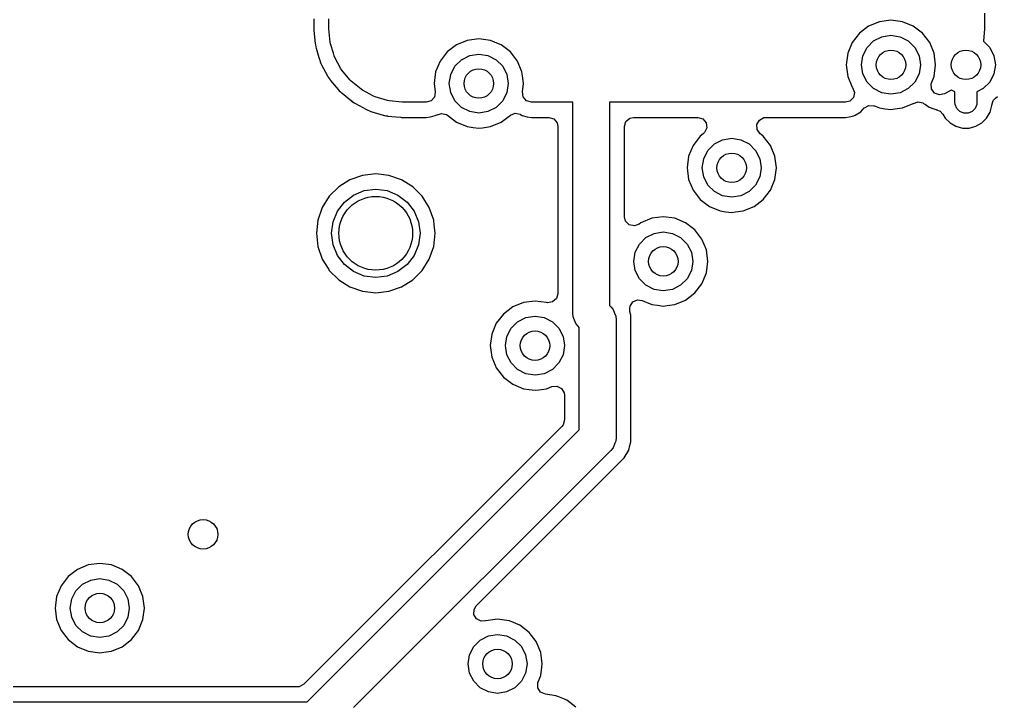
# Model space of a CAD drawing. Extents: x 116 to 183, y -110.2 to -37.6.
# Drawn here: x 132.71 to 145.96, y -70.91 to -61.62 of the extents above; entities that cross this region are included whole.
import ezdxf

# ---------------------------------------------------------------- set-up
doc = ezdxf.new("R2010")
doc.units = 0
doc.layers.add('BLACK', color=7, linetype='CONTINUOUS')

msp = doc.modelspace()

# ---------------------------------------------------------------- linework, layer by layer
at = {"layer": 'BLACK', "linetype": 'CONTINUOUS'}
for p, q in [((145.796, -59.426092), (145.796, -61.731907)), ((136.7005, -61.606968), (136.7005, -61.731907)), ((136.906, -61.731907), (136.906, -61.606968)), ((144.22316, -61.705463), (144.097718, -61.801718)), ((144.369237, -61.644956), (144.22316, -61.705463)), ((144.369239, -61.644955), (144.369237, -61.644956)), ((144.525999, -61.624318), (144.369239, -61.644955)), ((144.526001, -61.624318), (144.525999, -61.624318)), ((144.68276, -61.644955), (144.526001, -61.624318)), ((144.682762, -61.644956), (144.68276, -61.644955)), ((144.828841, -61.705464), (144.682762, -61.644956)), ((144.954282, -61.801718), (144.828841, -61.705464)), ((136.7005, -61.731907), (136.700747, -61.741989)), ((136.700747, -61.741989), (136.700748, -61.742001)), ((136.700748, -61.742001), (136.701344, -61.754158)), ((136.701344, -61.754158), (136.702085, -61.764188)), ((136.702085, -61.764188), (136.719506, -61.941069)), ((136.906597, -61.744061), (136.906, -61.731907)), ((136.924018, -61.920941), (136.906597, -61.744061)), ((144.097718, -61.801718), (144.001463, -61.92716)), ((144.290886, -61.906393), (144.402393, -61.849577)), ((144.402393, -61.849577), (144.526, -61.83)), ((144.526, -61.83), (144.649607, -61.849577)), ((144.649607, -61.849577), (144.761114, -61.906393)), ((145.050536, -61.927159), (144.954282, -61.801718)), ((145.795403, -61.744061), (145.779207, -61.908486)), ((145.796, -61.731907), (145.795403, -61.744061)), ((136.719506, -61.941069), (136.719509, -61.941095)), ((136.719509, -61.941095), (136.722462, -61.961008)), ((136.722462, -61.961008), (136.722464, -61.961018)), ((136.722464, -61.961018), (136.727211, -61.984882)), ((136.928757, -61.944769), (136.924018, -61.920941)), ((136.967728, -62.073239), (136.928757, -61.944769)), ((138.63516, -61.959463), (138.509718, -62.055718)), ((138.781237, -61.898956), (138.63516, -61.959463)), ((138.781239, -61.898955), (138.781237, -61.898956)), ((138.937999, -61.878318), (138.781239, -61.898955)), ((138.938001, -61.878318), (138.937999, -61.878318)), ((139.09476, -61.898955), (138.938001, -61.878318)), ((139.094762, -61.898956), (139.09476, -61.898955)), ((139.205364, -61.944769), (139.094762, -61.898956)), ((139.240841, -61.959464), (139.205364, -61.944769)), ((139.366282, -62.055718), (139.240841, -61.959464)), ((144.001463, -61.92716), (143.940956, -62.073237)), ((144.202393, -61.994886), (144.290886, -61.906393)), ((144.761114, -61.906393), (144.849607, -61.994886)), ((145.111044, -62.073238), (145.050536, -61.927159)), ((145.779207, -61.908486), (145.865607, -61.994886)), ((136.727211, -61.984882), (136.732103, -62.004415)), ((136.732103, -62.004415), (136.771076, -62.13289)), ((136.978575, -62.108998), (136.967728, -62.073239)), ((136.987877, -62.131453), (136.978575, -62.108998)), ((138.509718, -62.055718), (138.413463, -62.18116)), ((138.702886, -62.160393), (138.814393, -62.103577)), ((138.814393, -62.103577), (138.938, -62.084)), ((138.938, -62.084), (139.061607, -62.103577)), ((139.061607, -62.103577), (139.173114, -62.160393)), ((139.462536, -62.181159), (139.366282, -62.055718)), ((143.940955, -62.073239), (143.920318, -62.229998)), ((143.940956, -62.073237), (143.940955, -62.073239)), ((144.126, -62.23), (144.145577, -62.106393)), ((144.145577, -62.106393), (144.202393, -61.994886)), ((144.849607, -61.994886), (144.906423, -62.106393)), ((144.906423, -62.106393), (144.926, -62.23)), ((145.131682, -62.23), (145.111044, -62.073238)), ((145.865607, -61.994886), (145.922423, -62.106393)), ((145.922423, -62.106393), (145.942, -62.23)), ((136.771076, -62.13289), (136.771076, -62.132891)), ((136.771076, -62.132891), (136.781928, -62.168666)), ((136.781928, -62.168666), (136.788715, -62.187633)), ((136.788715, -62.187633), (136.798022, -62.210101)), ((136.798022, -62.210101), (136.806638, -62.228317)), ((136.806638, -62.228317), (136.80665, -62.22834)), ((136.80665, -62.22834), (136.887526, -62.37965)), ((137.068772, -62.282798), (136.987877, -62.131453)), ((138.413463, -62.18116), (138.352956, -62.327237)), ((138.614393, -62.248886), (138.702886, -62.160393)), ((139.173114, -62.160393), (139.261607, -62.248886)), ((139.523044, -62.327238), (139.462536, -62.181159)), ((143.920318, -62.229998), (143.920318, -62.230001)), ((143.920318, -62.230001), (143.940955, -62.38676)), ((144.145577, -62.353607), (144.126, -62.23)), ((144.926, -62.23), (144.906423, -62.353607)), ((145.111044, -62.386762), (145.131682, -62.23)), ((145.942, -62.23), (145.922423, -62.353607)), ((136.887526, -62.37965), (136.887542, -62.379677)), ((136.887542, -62.379677), (136.897908, -62.396972)), ((137.082277, -62.30301), (137.068772, -62.282798)), ((137.191145, -62.435666), (137.082277, -62.30301)), ((138.352955, -62.327239), (138.332318, -62.483998)), ((138.352956, -62.327237), (138.352955, -62.327239)), ((138.538, -62.484), (138.557577, -62.360393)), ((138.557577, -62.360393), (138.614393, -62.248886)), ((139.261607, -62.248886), (139.318423, -62.360393)), ((139.318423, -62.360393), (139.338, -62.484)), ((139.529923, -62.379492), (139.523044, -62.327238)), ((139.543682, -62.483998), (139.529923, -62.379492)), ((144.202393, -62.465114), (144.145577, -62.353607)), ((144.906423, -62.353607), (144.849607, -62.465114)), ((145.922423, -62.353607), (145.865607, -62.465114)), ((136.897908, -62.396972), (136.911388, -62.417148)), ((136.911388, -62.417148), (136.911423, -62.417197)), ((136.911423, -62.417197), (136.923411, -62.433363)), ((136.923411, -62.433363), (136.923418, -62.433372)), ((136.923418, -62.433372), (136.923423, -62.433378)), ((136.923423, -62.433378), (136.929694, -62.441019)), ((136.929694, -62.441019), (137.005048, -62.532839)), ((137.208333, -62.452854), (137.191145, -62.435666)), ((137.340989, -62.561722), (137.208333, -62.452854)), ((138.332318, -62.483998), (138.332318, -62.484001)), ((138.332318, -62.484001), (138.347302, -62.597815)), ((138.557577, -62.607607), (138.538, -62.484)), ((139.338, -62.484), (139.318423, -62.607607)), ((139.528698, -62.597815), (139.543682, -62.484001)), ((139.543682, -62.484001), (139.543682, -62.483998)), ((143.940955, -62.38676), (143.940956, -62.386762)), ((143.940956, -62.386762), (144.001463, -62.53284)), ((144.290886, -62.553607), (144.202393, -62.465114)), ((144.849607, -62.465114), (144.761114, -62.553607)), ((145.071703, -62.486384), (145.078062, -62.466386)), ((145.076065, -62.556118), (145.071703, -62.486384)), ((145.078062, -62.466386), (145.111044, -62.386762)), ((145.865607, -62.465114), (145.777114, -62.553607)), ((137.005048, -62.532839), (137.032291, -62.566034)), ((137.032291, -62.566034), (137.045835, -62.580976)), ((137.045835, -62.580976), (137.063023, -62.598164)), ((137.063023, -62.598164), (137.077965, -62.611708)), ((137.077965, -62.611708), (137.077979, -62.61172)), ((137.077979, -62.61172), (137.077983, -62.611723)), ((137.077983, -62.611723), (137.083586, -62.616321)), ((137.083586, -62.616321), (137.210621, -62.720576)), ((137.361201, -62.575227), (137.340989, -62.561722)), ((137.512543, -62.656121), (137.361201, -62.575227)), ((138.347302, -62.597815), (138.336536, -62.66685)), ((138.614393, -62.719114), (138.557577, -62.607607)), ((139.318423, -62.607607), (139.261607, -62.719114)), ((139.538843, -62.665511), (139.528698, -62.597815)), ((144.001463, -62.53284), (144.001464, -62.532841)), ((144.001464, -62.532841), (144.005816, -62.538513)), ((144.005816, -62.538513), (144.031011, -62.603681)), ((144.031011, -62.603681), (144.016973, -62.672126)), ((144.402393, -62.610423), (144.290886, -62.553607)), ((144.526, -62.63), (144.402393, -62.610423)), ((144.649607, -62.610423), (144.526, -62.63)), ((144.761114, -62.553607), (144.649607, -62.610423)), ((145.117435, -62.612423), (145.076065, -62.556118)), ((145.182679, -62.637423), (145.117435, -62.612423)), ((145.251082, -62.623181), (145.182679, -62.637423)), ((145.340798, -62.575227), (145.251082, -62.623181)), ((145.344483, -62.572764), (145.340798, -62.575227)), ((145.392, -62.596975), (145.344483, -62.572764)), ((145.392, -62.738), (145.392, -62.596975)), ((145.777114, -62.553607), (145.692, -62.596975)), ((145.692, -62.596975), (145.692, -62.738)), ((137.210621, -62.720576), (137.210628, -62.720581)), ((137.210628, -62.720581), (137.210635, -62.720587)), ((137.210635, -62.720587), (137.223345, -62.730012)), ((137.223345, -62.730012), (137.226821, -62.73259)), ((137.226821, -62.73259), (137.226829, -62.732595)), ((137.226829, -62.732595), (137.226841, -62.732604)), ((137.226841, -62.732604), (137.229082, -62.734101)), ((137.229082, -62.734101), (137.247033, -62.746095)), ((137.247033, -62.746095), (137.264329, -62.756462)), ((137.264329, -62.756462), (137.264335, -62.756465)), ((137.264335, -62.756465), (137.264366, -62.756482)), ((137.264366, -62.756482), (137.415659, -62.83735)), ((137.535001, -62.665424), (137.512543, -62.656121)), ((137.699224, -62.71524), (137.535001, -62.665424)), ((137.723065, -62.719982), (137.699224, -62.71524)), ((137.899939, -62.737403), (137.723065, -62.719982)), ((137.912093, -62.738), (137.899939, -62.737403)), ((138.224363, -62.738), (137.912093, -62.738)), ((138.290156, -62.719106), (138.224363, -62.738)), ((138.336536, -62.66685), (138.290156, -62.719106)), ((138.702886, -62.807607), (138.614393, -62.719114)), ((139.261607, -62.719114), (139.173114, -62.807607)), ((139.584598, -62.718315), (139.538843, -62.665511)), ((139.651637, -62.738), (139.584598, -62.718315)), ((140.212, -62.738), (139.651637, -62.738)), ((140.212, -65.599918), (140.212, -62.738)), ((143.907441, -62.738), (140.712, -62.738)), ((140.712, -62.738), (140.712, -65.496364)), ((143.96816, -62.722117), (143.907441, -62.738)), ((144.016973, -62.672126), (143.96816, -62.722117)), ((144.682762, -62.815044), (144.828841, -62.754536)), ((144.828841, -62.754536), (144.828845, -62.754532)), ((144.828845, -62.754532), (144.835876, -62.750474)), ((144.835876, -62.750474), (144.837407, -62.753125)), ((144.837407, -62.753125), (144.888986, -62.733161)), ((144.888986, -62.733161), (144.957437, -62.747172)), ((144.957437, -62.747172), (144.968376, -62.753712)), ((144.968376, -62.753712), (144.993009, -62.770217)), ((144.993009, -62.770217), (145.043905, -62.804318)), ((145.394882, -62.767264), (145.392, -62.738)), ((145.41728, -62.821336), (145.394882, -62.767264)), ((145.689118, -62.767264), (145.66672, -62.821336)), ((145.692, -62.738), (145.689118, -62.767264)), ((145.8925, -62.779115), (145.912185, -62.712076)), ((145.912185, -62.712076), (145.941011, -62.680742)), ((145.941011, -62.680742), (145.970282, -62.658282)), ((137.415659, -62.83735), (137.415668, -62.837355)), ((137.415668, -62.837355), (137.433882, -62.845969)), ((137.433882, -62.845969), (137.433897, -62.845976)), ((137.433897, -62.845976), (137.456355, -62.855279)), ((137.456355, -62.855279), (137.475348, -62.862075)), ((137.475348, -62.862075), (137.639571, -62.911891)), ((138.346878, -62.916623), (138.369443, -62.908695)), ((138.369443, -62.908695), (138.36945, -62.908689)), ((138.36945, -62.908689), (138.377231, -62.904648)), ((138.377231, -62.904648), (138.378548, -62.907183)), ((138.378548, -62.907183), (138.4309, -62.888956)), ((138.4309, -62.888956), (138.498831, -62.905303)), ((138.498831, -62.905303), (138.512506, -62.914421)), ((138.814393, -62.864423), (138.702886, -62.807607)), ((138.938, -62.884), (138.814393, -62.864423)), ((139.061607, -62.864423), (138.938, -62.884)), ((139.173114, -62.807607), (139.061607, -62.864423)), ((139.36673, -62.911937), (139.431899, -62.886743)), ((139.431899, -62.886743), (139.500344, -62.900781)), ((139.500344, -62.900781), (139.502694, -62.902062)), ((139.502694, -62.902062), (139.5267, -62.91549)), ((144.03834, -62.915262), (144.115192, -62.865685)), ((144.115192, -62.865685), (144.164005, -62.815694)), ((144.164005, -62.815694), (144.164018, -62.815678)), ((144.164018, -62.815678), (144.164924, -62.814751)), ((144.164924, -62.814751), (144.225843, -62.780537)), ((144.225843, -62.780537), (144.295589, -62.784689)), ((144.295589, -62.784689), (144.301081, -62.786812)), ((144.301081, -62.786812), (144.369238, -62.815044)), ((144.369238, -62.815044), (144.447619, -62.825363)), ((144.447619, -62.825363), (144.525999, -62.835682)), ((144.525999, -62.835682), (144.526, -62.835682)), ((144.526, -62.835682), (144.526001, -62.835682)), ((144.526001, -62.835682), (144.578254, -62.828802)), ((144.578254, -62.828802), (144.682762, -62.815044)), ((145.043905, -62.804318), (145.109149, -62.829318)), ((145.109149, -62.829318), (145.109157, -62.82932)), ((145.109157, -62.82932), (145.109161, -62.829322)), ((145.109161, -62.829322), (145.133124, -62.836859)), ((145.133124, -62.836859), (145.133125, -62.836859)), ((145.133125, -62.836859), (145.133128, -62.83686)), ((145.133128, -62.83686), (145.13313, -62.83686)), ((145.13313, -62.83686), (145.141883, -62.83829)), ((145.141883, -62.83829), (145.141303, -62.84184)), ((145.141303, -62.84184), (145.191583, -62.857601)), ((145.191583, -62.857601), (145.230046, -62.89868)), ((145.230046, -62.89868), (145.261531, -62.953212)), ((145.458664, -62.86272), (145.41728, -62.821336)), ((145.512736, -62.885118), (145.458664, -62.86272)), ((145.571264, -62.885118), (145.512736, -62.885118)), ((145.625336, -62.86272), (145.571264, -62.885118)), ((145.66672, -62.821336), (145.625336, -62.86272)), ((145.822469, -62.953212), (145.868614, -62.873288)), ((145.868614, -62.873288), (145.8925, -62.784144)), ((145.8925, -62.784144), (145.8925, -62.779115)), ((137.639571, -62.911891), (137.639596, -62.911897)), ((137.639596, -62.911897), (137.639597, -62.911898)), ((137.639597, -62.911898), (137.647311, -62.91383)), ((137.647311, -62.91383), (137.659135, -62.916792)), ((137.659135, -62.916792), (137.682976, -62.921534)), ((137.682976, -62.921534), (137.698368, -62.923816)), ((137.698368, -62.923816), (137.702908, -62.92449)), ((137.702908, -62.92449), (137.702913, -62.92449)), ((137.702913, -62.92449), (137.702922, -62.924492)), ((137.702922, -62.924492), (137.811386, -62.935175)), ((137.811386, -62.935175), (137.879816, -62.941915)), ((137.879816, -62.941915), (137.889837, -62.942655)), ((137.889837, -62.942655), (137.889856, -62.942655)), ((137.889856, -62.942655), (137.889857, -62.942656)), ((137.889857, -62.942656), (137.902011, -62.943253)), ((137.902011, -62.943253), (137.912093, -62.9435)), ((137.912093, -62.9435), (137.912107, -62.9435)), ((137.912107, -62.9435), (138.22436, -62.9435)), ((138.22436, -62.9435), (138.224363, -62.9435)), ((138.224363, -62.9435), (138.281085, -62.935517)), ((138.281085, -62.935517), (138.346878, -62.916623)), ((138.512506, -62.914421), (138.635159, -63.008536)), ((138.635159, -63.008536), (138.781238, -63.069044)), ((139.094762, -63.069044), (139.240841, -63.008536)), ((139.240841, -63.008536), (139.366282, -62.912282)), ((139.366282, -62.912282), (139.366284, -62.912278)), ((139.366284, -62.912278), (139.36673, -62.911937)), ((139.5267, -62.91549), (139.593739, -62.935175)), ((139.593739, -62.935175), (139.651637, -62.9435)), ((139.651637, -62.9435), (139.8875, -62.9435)), ((139.8875, -62.9435), (139.954539, -62.963185)), ((139.954539, -62.963185), (140.000294, -63.015989)), ((140.000294, -63.015989), (140.0115, -63.0675)), ((140.9125, -63.0675), (140.932185, -63.000461)), ((140.932185, -63.000461), (140.984989, -62.954706)), ((140.984989, -62.954706), (141.0365, -62.9435)), ((141.0365, -62.9435), (141.906033, -62.9435)), ((141.906033, -62.9435), (141.973072, -62.963185)), ((141.973072, -62.963185), (142.018827, -63.015989)), ((142.018827, -63.015989), (142.028771, -63.085147)), ((142.707123, -63.039702), (142.741335, -62.978782)), ((142.711278, -63.109448), (142.707123, -63.039702)), ((142.741335, -62.978782), (142.803052, -62.946029)), ((142.803052, -62.946029), (142.827967, -62.9435)), ((142.827967, -62.9435), (143.907434, -62.9435)), ((143.907434, -62.9435), (143.907441, -62.9435)), ((143.907441, -62.9435), (143.959446, -62.936811)), ((143.959446, -62.936811), (144.020165, -62.920928)), ((144.020165, -62.920928), (144.03834, -62.915262)), ((145.261531, -62.953212), (145.326788, -63.018469)), ((145.326788, -63.018469), (145.326791, -63.01847)), ((145.326791, -63.01847), (145.326794, -63.018473)), ((145.326794, -63.018473), (145.406706, -63.064611)), ((145.677288, -63.064614), (145.757212, -63.018469)), ((145.757212, -63.018469), (145.822469, -62.953212)), ((138.781238, -63.069044), (138.859619, -63.079363)), ((138.859619, -63.079363), (138.937999, -63.089682)), ((138.937999, -63.089682), (138.938, -63.089682)), ((138.938, -63.089682), (138.938001, -63.089682)), ((138.938001, -63.089682), (138.990254, -63.082802)), ((138.990254, -63.082802), (139.094762, -63.069044)), ((140.0115, -63.0675), (140.0115, -65.334818)), ((140.9125, -64.292636), (140.9125, -63.0675)), ((141.981519, -63.165876), (141.938719, -63.198716)), ((141.999746, -63.148703), (141.981519, -63.165876)), ((142.028771, -63.085147), (141.999746, -63.148703)), ((142.75248, -63.165875), (142.711278, -63.109448)), ((142.766977, -63.176999), (142.75248, -63.165875)), ((145.406706, -63.064611), (145.406707, -63.064611)), ((145.406707, -63.064611), (145.406712, -63.064614)), ((145.406712, -63.064614), (145.495856, -63.0885)), ((145.495856, -63.0885), (145.495858, -63.0885)), ((145.495858, -63.0885), (145.588142, -63.0885)), ((145.588142, -63.0885), (145.588144, -63.0885)), ((145.588144, -63.0885), (145.677288, -63.064614)), ((141.938719, -63.198716), (141.842463, -63.32416)), ((142.043393, -63.391886), (142.131886, -63.303393)), ((142.131886, -63.303393), (142.243393, -63.246577)), ((142.243393, -63.246577), (142.367, -63.227)), ((142.367, -63.227), (142.490607, -63.246577)), ((142.490607, -63.246577), (142.602114, -63.303393)), ((142.602114, -63.303393), (142.690607, -63.391886)), ((142.79528, -63.198716), (142.766977, -63.176999)), ((142.79528, -63.198717), (142.79528, -63.198716)), ((142.795282, -63.198718), (142.79528, -63.198717)), ((142.891536, -63.324159), (142.795282, -63.198718)), ((141.842463, -63.32416), (141.781956, -63.470237)), ((141.986577, -63.503393), (142.043393, -63.391886)), ((142.690607, -63.391886), (142.747423, -63.503393)), ((142.952044, -63.470238), (142.891536, -63.324159)), ((141.781955, -63.470239), (141.761318, -63.626998)), ((141.781956, -63.470237), (141.781955, -63.470239)), ((141.967, -63.627), (141.986577, -63.503393)), ((142.747423, -63.503393), (142.767, -63.627)), ((142.972682, -63.627), (142.952044, -63.470238)), ((141.761318, -63.626998), (141.761318, -63.627001)), ((141.761318, -63.627001), (141.781955, -63.78376)), ((141.986577, -63.750607), (141.967, -63.627)), ((142.767, -63.627), (142.747423, -63.750607)), ((142.952044, -63.783762), (142.972682, -63.627)), ((137.191476, -63.790211), (137.038737, -63.886184)), ((137.361745, -63.730631), (137.191476, -63.790211)), ((137.36175, -63.73063), (137.361745, -63.730631)), ((137.540996, -63.710435), (137.36175, -63.73063)), ((137.541004, -63.710435), (137.540996, -63.710435)), ((137.720249, -63.73063), (137.541004, -63.710435)), ((137.720254, -63.730631), (137.720249, -63.73063)), ((137.890523, -63.790211), (137.720254, -63.730631)), ((138.043262, -63.886184), (137.890523, -63.790211)), ((141.781955, -63.78376), (141.781956, -63.783762)), ((141.781956, -63.783762), (141.842464, -63.929841)), ((142.043393, -63.862114), (141.986577, -63.750607)), ((142.747423, -63.750607), (142.690607, -63.862114)), ((142.891536, -63.929841), (142.952044, -63.783762)), ((137.038737, -63.886184), (136.911184, -64.013737)), ((137.241, -63.996385), (137.385709, -63.936445)), ((137.385709, -63.936445), (137.541, -63.916)), ((137.541, -63.916), (137.696291, -63.936445)), ((137.696291, -63.936445), (137.841, -63.996385)), ((138.170815, -64.013737), (138.043262, -63.886184)), ((141.842464, -63.929841), (141.938718, -64.055282)), ((142.131886, -63.950607), (142.043393, -63.862114)), ((142.243393, -64.007423), (142.131886, -63.950607)), ((142.602114, -63.950607), (142.490607, -64.007423)), ((142.690607, -63.862114), (142.602114, -63.950607)), ((142.795282, -64.055282), (142.891536, -63.929841)), ((136.911184, -64.013737), (136.815211, -64.166476)), ((137.021385, -64.216), (137.116736, -64.091736)), ((137.116736, -64.091736), (137.241, -63.996385)), ((137.841, -63.996385), (137.965264, -64.091736)), ((137.965264, -64.091736), (138.060615, -64.216)), ((138.266788, -64.166476), (138.170815, -64.013737)), ((141.938718, -64.055282), (142.064159, -64.151536)), ((142.367, -64.027), (142.243393, -64.007423)), ((142.490607, -64.007423), (142.367, -64.027)), ((142.669841, -64.151536), (142.795282, -64.055282)), ((136.815211, -64.166476), (136.755631, -64.336745)), ((136.961445, -64.360709), (137.021385, -64.216)), ((138.060615, -64.216), (138.120555, -64.360709)), ((138.326368, -64.336745), (138.266788, -64.166476)), ((142.064159, -64.151536), (142.210238, -64.212044)), ((142.210238, -64.212044), (142.288619, -64.222363)), ((142.288619, -64.222363), (142.366999, -64.232682)), ((142.366999, -64.232682), (142.367, -64.232682)), ((142.367, -64.232682), (142.367001, -64.232682)), ((142.367001, -64.232682), (142.419254, -64.225802)), ((142.419254, -64.225802), (142.523762, -64.212044)), ((142.523762, -64.212044), (142.669841, -64.151536)), ((136.75563, -64.33675), (136.735435, -64.515996)), ((136.755631, -64.336745), (136.75563, -64.33675)), ((136.941, -64.516), (136.961445, -64.360709)), ((138.120555, -64.360709), (138.141, -64.516)), ((138.326369, -64.33675), (138.326368, -64.336745)), ((138.333739, -64.402167), (138.326369, -64.33675)), ((140.928382, -64.353353), (140.9125, -64.292636)), ((140.978372, -64.402167), (140.928382, -64.353353)), ((141.282237, -64.311956), (141.136157, -64.372464)), ((141.282239, -64.311955), (141.282237, -64.311956)), ((141.438999, -64.291318), (141.282239, -64.311955)), ((141.439001, -64.291318), (141.438999, -64.291318)), ((141.59576, -64.311955), (141.439001, -64.291318)), ((141.595762, -64.311956), (141.59576, -64.311955)), ((141.741841, -64.372464), (141.595762, -64.311956)), ((138.346565, -64.516), (138.333739, -64.402167)), ((141.046816, -64.416206), (140.978372, -64.402167)), ((141.111986, -64.391012), (141.046816, -64.416206)), ((141.136157, -64.372464), (141.111986, -64.391012)), ((141.315393, -64.516577), (141.439, -64.497)), ((141.439, -64.497), (141.562607, -64.516577)), ((141.867282, -64.468718), (141.741841, -64.372464)), ((141.963536, -64.594159), (141.867282, -64.468718)), ((136.735435, -64.515996), (136.735435, -64.516003)), ((136.735435, -64.516003), (136.75563, -64.695249)), ((136.961445, -64.671291), (136.941, -64.516)), ((138.141, -64.516), (138.120555, -64.671291)), ((138.326368, -64.695255), (138.346565, -64.516)), ((141.115393, -64.661886), (141.203886, -64.573393)), ((141.203886, -64.573393), (141.315393, -64.516577)), ((141.562607, -64.516577), (141.674114, -64.573393)), ((141.674114, -64.573393), (141.762607, -64.661886)), ((142.024044, -64.740238), (141.963536, -64.594159)), ((136.75563, -64.695249), (136.755631, -64.695254)), ((136.755631, -64.695254), (136.815211, -64.865523)), ((137.021385, -64.816), (136.961445, -64.671291)), ((138.120555, -64.671291), (138.060615, -64.816)), ((138.266789, -64.865522), (138.326368, -64.695255)), ((141.058577, -64.773393), (141.115393, -64.661886)), ((141.762607, -64.661886), (141.819423, -64.773393)), ((142.044682, -64.897), (142.024044, -64.740238)), ((136.815211, -64.865523), (136.904399, -65.007464)), ((137.116736, -64.940264), (137.021385, -64.816)), ((138.060615, -64.816), (137.965264, -64.940264)), ((138.170816, -65.018262), (138.266789, -64.865522)), ((141.039, -64.897), (141.058577, -64.773393)), ((141.819423, -64.773393), (141.839, -64.897)), ((136.904399, -65.007464), (136.911184, -65.018262)), ((136.911184, -65.018262), (137.038738, -65.145816)), ((137.241, -65.035615), (137.116736, -64.940264)), ((137.965264, -64.940264), (137.841, -65.035615)), ((138.043262, -65.145816), (138.170816, -65.018262)), ((141.058577, -65.020607), (141.039, -64.897)), ((141.115393, -65.132114), (141.058577, -65.020607)), ((141.819423, -65.020607), (141.762607, -65.132114)), ((141.839, -64.897), (141.819423, -65.020607)), ((142.024044, -65.053762), (142.044682, -64.897)), ((137.038738, -65.145816), (137.191478, -65.241789)), ((137.385709, -65.095555), (137.241, -65.035615)), ((137.541, -65.116), (137.385709, -65.095555)), ((137.696291, -65.095555), (137.541, -65.116)), ((137.841, -65.035615), (137.696291, -65.095555)), ((137.890522, -65.241789), (138.043262, -65.145816)), ((141.203886, -65.220607), (141.115393, -65.132114)), ((141.762607, -65.132114), (141.674114, -65.220607)), ((141.963536, -65.199841), (142.024044, -65.053762)), ((137.191478, -65.241789), (137.361745, -65.301368)), ((137.720255, -65.301368), (137.890522, -65.241789)), ((141.315393, -65.277423), (141.203886, -65.220607)), ((141.439, -65.297), (141.315393, -65.277423)), ((141.562607, -65.277423), (141.439, -65.297)), ((141.674114, -65.220607), (141.562607, -65.277423)), ((141.867282, -65.325282), (141.963536, -65.199841)), ((137.361745, -65.301368), (137.36175, -65.301369)), ((137.36175, -65.301369), (137.540996, -65.321565)), ((137.540996, -65.321565), (137.541, -65.321565)), ((137.541, -65.321565), (137.541004, -65.321565)), ((137.541004, -65.321565), (137.720249, -65.301369)), ((137.720249, -65.301369), (137.720252, -65.301368)), ((137.720252, -65.301368), (137.720255, -65.301368)), ((139.991815, -65.401857), (139.939011, -65.447612)), ((140.0115, -65.334818), (139.991815, -65.401857)), ((141.027055, -65.447643), (141.091283, -65.420139)), ((141.091283, -65.420139), (141.153456, -65.4287)), ((141.595762, -65.482044), (141.741841, -65.421536)), ((141.741841, -65.421536), (141.867282, -65.325282)), ((139.39716, -65.515463), (139.271718, -65.611718)), ((139.543237, -65.454956), (139.39716, -65.515463)), ((139.543239, -65.454955), (139.543237, -65.454956)), ((139.699999, -65.434318), (139.543239, -65.454955)), ((139.700001, -65.434318), (139.699999, -65.434318)), ((139.857922, -65.455108), (139.700001, -65.434318)), ((139.869853, -65.457556), (139.857922, -65.455108)), ((139.939011, -65.447612), (139.869853, -65.457556)), ((140.712, -65.496364), (140.726777, -65.511141)), ((140.726777, -65.511141), (140.757868, -65.549026)), ((140.757868, -65.549026), (140.778948, -65.599918)), ((140.98623, -65.575353), (140.987262, -65.531998)), ((140.987262, -65.531998), (140.987893, -65.505506)), ((140.987893, -65.505506), (141.027055, -65.447643)), ((141.153456, -65.4287), (141.282238, -65.482044)), ((141.282238, -65.482044), (141.360619, -65.492363)), ((141.360619, -65.492363), (141.438999, -65.502682)), ((141.438999, -65.502682), (141.439, -65.502682)), ((141.439, -65.502682), (141.439001, -65.502682)), ((141.439001, -65.502682), (141.491254, -65.495802)), ((141.491254, -65.495802), (141.595762, -65.482044)), ((139.271718, -65.611718), (139.175463, -65.73716)), ((139.464886, -65.716393), (139.576393, -65.659577)), ((139.576393, -65.659577), (139.7, -65.64)), ((139.7, -65.64), (139.823607, -65.659577)), ((139.823607, -65.659577), (139.935114, -65.716393)), ((140.216804, -65.648691), (140.212, -65.599918)), ((140.254133, -65.738811), (140.216804, -65.648691)), ((140.778948, -65.599918), (140.795196, -65.639145)), ((140.795196, -65.639145), (140.8, -65.687918)), ((140.8, -65.687918), (140.8, -67.2855)), ((141.0005, -65.628609), (140.98623, -65.575353)), ((141.0005, -67.344809), (141.0005, -65.628609)), ((139.175463, -65.73716), (139.114956, -65.883237)), ((139.319577, -65.916393), (139.376393, -65.804886)), ((139.376393, -65.804886), (139.464886, -65.716393)), ((139.935114, -65.716393), (140.023607, -65.804886)), ((140.023607, -65.804886), (140.080423, -65.916393)), ((140.254137, -65.738815), (140.254133, -65.738811)), ((140.285223, -65.776695), (140.254137, -65.738815)), ((140.3, -65.791472), (140.285223, -65.776695)), ((140.3, -67.181946), (140.3, -65.791472)), ((139.114955, -65.883239), (139.094318, -66.039998)), ((139.114956, -65.883237), (139.114955, -65.883239)), ((139.3, -66.04), (139.319577, -65.916393)), ((140.080423, -65.916393), (140.1, -66.04)), ((139.094318, -66.039998), (139.094318, -66.040001)), ((139.094318, -66.040001), (139.114955, -66.19676)), ((139.319577, -66.163607), (139.3, -66.04)), ((140.1, -66.04), (140.080423, -66.163607)), ((139.114955, -66.19676), (139.114956, -66.196762)), ((139.114956, -66.196762), (139.158894, -66.302839)), ((139.376393, -66.275114), (139.319577, -66.163607)), ((140.080423, -66.163607), (140.023607, -66.275114)), ((139.158894, -66.302839), (139.175464, -66.342841)), ((139.175464, -66.342841), (139.271718, -66.468282)), ((139.464886, -66.363607), (139.376393, -66.275114)), ((140.023607, -66.275114), (139.935114, -66.363607)), ((139.271718, -66.468282), (139.397159, -66.564536)), ((139.576393, -66.420423), (139.464886, -66.363607)), ((139.7, -66.44), (139.576393, -66.420423)), ((139.823607, -66.420423), (139.7, -66.44)), ((139.935114, -66.363607), (139.823607, -66.420423)), ((139.397159, -66.564536), (139.543238, -66.625044)), ((139.856762, -66.625044), (139.928049, -66.595515)), ((139.928049, -66.595515), (139.997516, -66.588047)), ((139.997516, -66.588047), (140.059995, -66.619322)), ((139.543238, -66.625044), (139.621619, -66.635363)), ((139.621619, -66.635363), (139.699999, -66.645682)), ((139.699999, -66.645682), (139.7, -66.645682)), ((139.7, -66.645682), (139.700001, -66.645682)), ((139.700001, -66.645682), (139.752254, -66.638802)), ((139.752254, -66.638802), (139.856762, -66.625044)), ((140.059995, -66.619322), (140.095648, -66.67941)), ((140.095648, -66.67941), (140.0995, -66.710077)), ((140.0995, -66.710077), (140.0995, -67.047534)), ((140.063181, -67.135215), (136.565215, -70.633181)), ((140.079815, -67.114573), (140.063181, -67.135215)), ((140.0995, -67.047534), (140.079815, -67.114573)), ((136.887973, -70.593973), (140.3, -67.181946)), ((140.783269, -67.363068), (140.757868, -67.424392)), ((140.795196, -67.334273), (140.783269, -67.363068)), ((140.8, -67.2855), (140.795196, -67.334273)), ((140.969799, -67.459387), (140.987234, -67.394318)), ((140.987234, -67.394318), (141.0005, -67.344809)), ((140.726777, -67.462277), (137.241527, -70.947527)), ((140.757868, -67.424392), (140.726777, -67.462277)), ((140.91049, -67.562114), (140.969799, -67.459387)), ((138.903148, -69.569454), (140.91049, -67.562114)), ((133.799999, -68.994318), (133.643239, -69.014955)), ((133.800001, -68.994318), (133.799999, -68.994318)), ((133.95676, -69.014955), (133.800001, -68.994318)), ((133.49716, -69.075463), (133.371718, -69.171718)), ((133.643237, -69.014956), (133.49716, -69.075463)), ((133.643239, -69.014955), (133.643237, -69.014956)), ((133.956762, -69.014956), (133.95676, -69.014955)), ((134.102841, -69.075464), (133.956762, -69.014956)), ((134.228282, -69.171718), (134.102841, -69.075464)), ((133.371718, -69.171718), (133.275463, -69.29716)), ((133.564886, -69.276393), (133.676393, -69.219577)), ((133.676393, -69.219577), (133.8, -69.2)), ((133.8, -69.2), (133.923607, -69.219577)), ((133.923607, -69.219577), (134.035114, -69.276393)), ((134.324536, -69.297159), (134.228282, -69.171718)), ((133.275463, -69.29716), (133.214956, -69.443237)), ((133.419577, -69.476393), (133.476393, -69.364886)), ((133.476393, -69.364886), (133.564886, -69.276393)), ((134.035114, -69.276393), (134.123607, -69.364886)), ((134.123607, -69.364886), (134.180423, -69.476393)), ((134.385044, -69.443238), (134.324536, -69.297159)), ((133.214955, -69.443239), (133.194318, -69.599998)), ((133.214956, -69.443237), (133.214955, -69.443239)), ((133.4, -69.6), (133.419577, -69.476393)), ((134.180423, -69.476393), (134.2, -69.6)), ((134.385044, -69.443239), (134.385044, -69.443238)), ((134.405602, -69.599395), (134.385044, -69.443239)), ((133.194318, -69.599998), (133.194318, -69.600001)), ((133.194318, -69.600001), (133.214955, -69.75676)), ((133.419577, -69.723607), (133.4, -69.6)), ((134.2, -69.6), (134.180423, -69.723607)), ((134.385044, -69.756762), (134.405682, -69.6)), ((134.405682, -69.6), (134.405602, -69.599395)), ((138.870679, -69.687784), (138.873181, -69.61796)), ((138.873181, -69.61796), (138.903148, -69.569454)), ((133.214955, -69.75676), (133.214956, -69.756762)), ((133.214956, -69.756762), (133.275464, -69.902841)), ((133.476393, -69.835114), (133.419577, -69.723607)), ((134.180423, -69.723607), (134.123607, -69.835114)), ((134.324536, -69.902841), (134.385044, -69.756762)), ((138.906324, -69.747878), (138.870679, -69.687784)), ((138.9688, -69.77916), (138.906324, -69.747878)), ((139.026816, -69.772929), (138.9688, -69.77916)), ((139.027387, -69.77506), (139.026816, -69.772929)), ((139.035239, -69.772955), (139.027387, -69.77506)), ((139.191999, -69.752318), (139.035239, -69.772955)), ((139.192001, -69.752318), (139.191999, -69.752318)), ((139.34876, -69.772955), (139.192001, -69.752318)), ((139.348762, -69.772956), (139.34876, -69.772955)), ((139.353841, -69.77506), (139.348762, -69.772956)), ((139.494841, -69.833464), (139.353841, -69.77506)), ((133.275464, -69.902841), (133.371718, -70.028282)), ((133.564886, -69.923607), (133.476393, -69.835114)), ((133.676393, -69.980423), (133.564886, -69.923607)), ((134.035114, -69.923607), (133.923607, -69.980423)), ((134.123607, -69.835114), (134.035114, -69.923607)), ((134.228282, -70.028282), (134.324536, -69.902841)), ((139.620282, -69.929718), (139.494841, -69.833464)), ((133.371718, -70.028282), (133.497159, -70.124536)), ((133.8, -70), (133.676393, -69.980423)), ((133.923607, -69.980423), (133.8, -70)), ((134.102841, -70.124536), (134.228282, -70.028282)), ((138.868393, -70.122886), (138.956886, -70.034393)), ((138.956886, -70.034393), (139.068393, -69.977577)), ((139.068393, -69.977577), (139.192, -69.958)), ((139.192, -69.958), (139.315607, -69.977577)), ((139.315607, -69.977577), (139.427114, -70.034393)), ((139.427114, -70.034393), (139.515607, -70.122886)), ((139.716536, -70.055159), (139.620282, -69.929718)), ((139.777044, -70.201238), (139.716536, -70.055159)), ((133.497159, -70.124536), (133.643238, -70.185044)), ((133.643238, -70.185044), (133.70661, -70.193387)), ((133.70661, -70.193387), (133.799999, -70.205682)), ((133.852525, -70.198767), (133.956762, -70.185044)), ((133.956762, -70.185044), (134.102841, -70.124536)), ((138.811577, -70.234393), (138.868393, -70.122886)), ((139.515607, -70.122886), (139.572423, -70.234393)), ((133.799999, -70.205682), (133.8, -70.205682)), ((133.8, -70.205682), (133.800001, -70.205682)), ((133.800001, -70.205682), (133.852525, -70.198767)), ((138.792, -70.358), (138.811577, -70.234393)), ((139.572423, -70.234393), (139.592, -70.358)), ((139.777044, -70.201239), (139.777044, -70.201238)), ((139.797682, -70.357998), (139.777044, -70.201239)), ((138.811577, -70.481607), (138.792, -70.358)), ((139.592, -70.358), (139.572423, -70.481607)), ((139.777044, -70.514762), (139.792169, -70.399874)), ((139.792169, -70.399874), (139.797682, -70.358001)), ((139.797682, -70.358001), (139.797682, -70.357998)), ((138.868393, -70.593114), (138.811577, -70.481607)), ((139.572423, -70.481607), (139.515607, -70.593114)), ((139.741868, -70.599683), (139.777044, -70.514762)), ((136.477534, -70.6695), (131.420691, -70.6695)), ((136.503892, -70.666666), (136.477534, -70.6695)), ((136.565215, -70.633181), (136.503892, -70.666666)), ((136.611946, -70.87), (136.887973, -70.593973)), ((138.956886, -70.681607), (138.868393, -70.593114)), ((139.068393, -70.738423), (138.956886, -70.681607)), ((139.427114, -70.681607), (139.315607, -70.738423)), ((139.515607, -70.593114), (139.427114, -70.681607)), ((139.73705, -70.613606), (139.741868, -70.599683)), ((139.737881, -70.683471), (139.73705, -70.613606)), ((139.776352, -70.741795), (139.737881, -70.683471)), ((139.192, -70.758), (139.068393, -70.738423)), ((139.315607, -70.738423), (139.192, -70.758)), ((139.840249, -70.770062), (139.776352, -70.741795)), ((139.98376, -70.788955), (139.840249, -70.770062)), ((139.983762, -70.788956), (139.98376, -70.788955)), ((140.01042, -70.799998), (139.983762, -70.788956)), ((140.09989, -70.837058), (140.01042, -70.799998)), ((140.129841, -70.849464), (140.09989, -70.837058)), ((140.255282, -70.945718), (140.129841, -70.849464)), ((131.48, -70.87), (136.611946, -70.87))]:
    msp.add_line(p, q, dxfattribs=at)
at = {"layer": 'BLACK'}
for centre, radius in [((144.526, -62.23), 0.2), ((145.542, -62.23), 0.2), ((138.938, -62.484), 0.2), ((142.367, -63.627), 0.2), ((137.541, -64.516), 0.5), ((141.439, -64.897), 0.2), ((139.7, -66.04), 0.2), ((135.2, -68.6), 0.2), ((133.8, -69.6), 0.2), ((139.192, -70.358), 0.2)]:
    msp.add_circle(centre, radius, dxfattribs=at)
msp.add_arc((149.450502, -71.074296), 33.5, 0, 180, dxfattribs=at)

doc.saveas('drawing.dxf')
